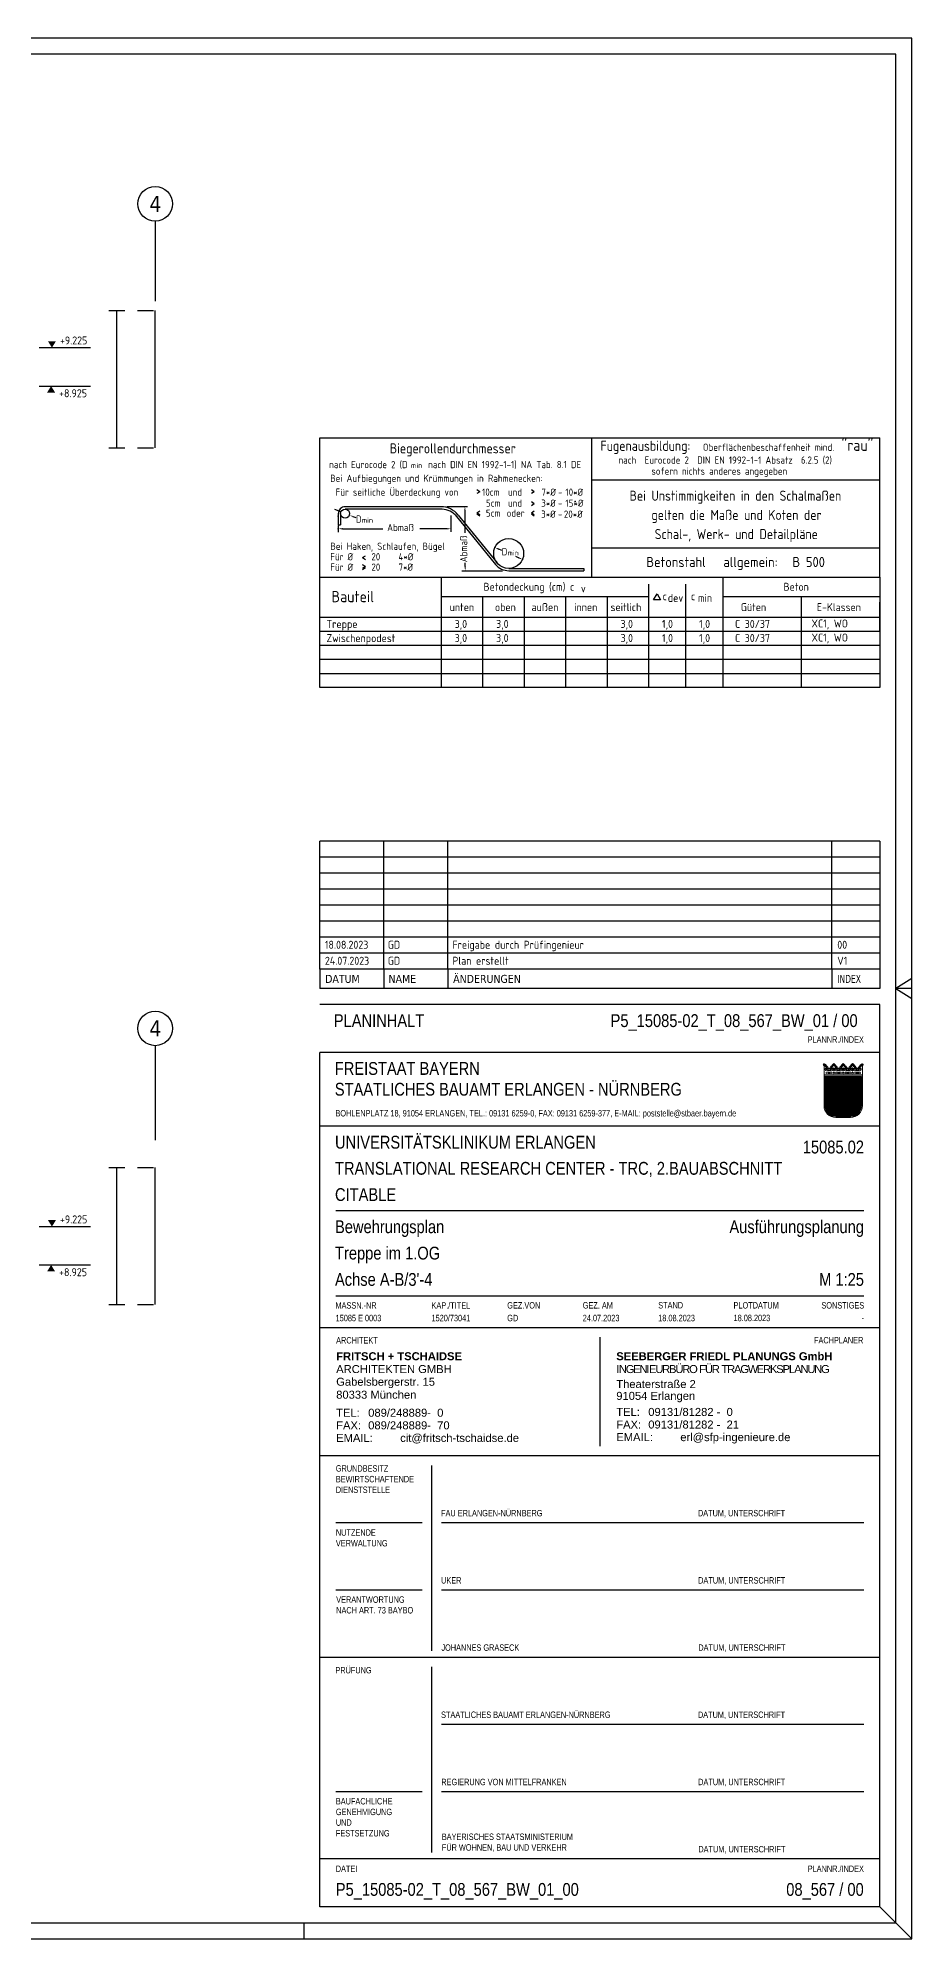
# Model space of a CAD drawing. Extents: x -13.4 to 29.1, y -2.7 to 18.4.
# Drawn here: x 14.2 to 21.02, y 0 to 14.85 of the extents above; entities that cross this region are included whole.
import ezdxf
from ezdxf.enums import TextEntityAlignment as Align

# ---------------------------------------------------------------- set-up
doc = ezdxf.new("R2010")
doc.units = 0
doc.header["$LTSCALE"] = 0.25
doc.linetypes.add('AUSGEZOGEN', pattern=[1000.01, 1000, 0.01])
doc.linetypes.add('GESTRICHELT', pattern=[0.75, 0.5, -0.25])
for name, color, linetype in [('40 A Plankopf Text F+T', 7, 'Continuous'), ('ACHSEN', 7, 'Continuous'), ('BET-ANS', 7, 'Continuous'), ('BETON', 7, 'Continuous'), ('HILFE', 7, 'Continuous'), ('koten', 7, 'Continuous'), ('RAHMEN', 7, 'Continuous'), ('SFP_Achsen', 7, 'Continuous'), ('STEMPEL', 7, 'Continuous'), ('TEXT', 7, 'Continuous')]:
    doc.layers.add(name, color=color, linetype=linetype)
doc.layers.add('NOPLOT', color=7, linetype='Continuous', plot=False)
doc.styles.add('ERSTELLTER_STIL_3', font='arial.ttf')
doc.styles.add('ERSTELLTER_STIL_4', font='arialbd.ttf')
doc.styles.add('helv', font='tahoma.ttf')
doc.styles.add('plankopf_ArialN', font='ARIALN.TTF')
doc.styles.add('txt', font='isocp.shx')
pattern_1 = [(0, (-322.07857, -163.97815), (8e-17, 0.254), [])]

# ---------------------------------------------------------------- blocks, each defined once
blk = doc.blocks.new('Bundeslandwappen')
at = {"lineweight": 9, "true_color": 0xffffff}
for points in [[(-5.75, 16.5), (-5.98, 16.5), (-5.98, 16.29), (-5.75, 16.29)], [(-5.09, 15.68), (-5.31, 15.68), (-5.31, 15.47), (-5.09, 15.47)], [(-3.49, 15.68), (-3.71, 15.68), (-3.71, 15.47), (-3.49, 15.47)], [(-2.82, 16.5), (-3.05, 16.5), (-3.05, 16.29), (-2.82, 16.29)], [(-2.15, 15.68), (-2.38, 15.68), (-2.38, 15.47), (-2.15, 15.47)], [(-0.56, 15.68), (-0.78, 15.68), (-0.78, 15.47), (-0.56, 15.47)], [(0.11, 16.5), (-0.11, 16.5), (-0.11, 16.29), (0.11, 16.29)], [(0.78, 15.68), (0.56, 15.68), (0.56, 15.47), (0.78, 15.47)], [(2.38, 15.68), (2.15, 15.68), (2.15, 15.47), (2.38, 15.47)], [(3.05, 16.5), (2.82, 16.5), (2.82, 16.29), (3.05, 16.29)], [(3.71, 15.68), (3.49, 15.68), (3.49, 15.47), (3.71, 15.47)], [(5.31, 15.68), (5.09, 15.68), (5.09, 15.47), (5.31, 15.47)], [(5.98, 16.5), (5.75, 16.5), (5.75, 16.29), (5.98, 16.29)]]:
    blk.add_hatch(color=7, dxfattribs=at).paths.add_polyline_path(points)
at = {"true_color": 0xffffff}
for points in [[(-5.34, 12.59), (-5.7, 12.59), (-5.7, 12.19), (-5.07, 11.96)], [(-1.42, 10.67), (-5.07, 11.96), (-3.57, 8.42), (0.08, 7.13)], [(0.86, 12.59), (-2.24, 12.59), (-1.42, 10.67), (2.23, 9.38)], [(3.96, 12.59), (1.66, 12.59), (4.37, 11.63)], [(-3.57, 8.42), (-5.7, 9.18), (-5.7, 6.17), (-2.07, 4.88)], [(-5.7, 6.14), (-5.7, 3.7, 0.041392), (-5.65, 3.14), (-4.21, 2.63)], [(3.73, 5.84), (0.08, 7.13), (1.58, 3.59), (5.23, 2.29)], [(5.7, 8.15), (2.23, 9.38), (3.73, 5.84), (5.7, 5.14)], [(5.7, 11.16), (4.37, 11.63), (5.7, 8.5)], [(-0.56, 1.34), (-4.21, 2.63), (-3.29, 0.45, 0.073774), (-2.3, 0.3), (-0.12, 0.3)], [(1.58, 3.59), (-2.07, 4.88), (-0.56, 1.34), (2.36, 0.3, 0.043654), (2.95, 0.36)]]:
    blk.add_hatch(color=7, dxfattribs=at).paths.add_polyline_path(points)
at = {"lineweight": 9}
h = blk.add_hatch(dxfattribs=at)
h.set_pattern_fill('ANSI31', color=256, scale=0.08, angle=315, style=0)
h.set_pattern_definition(pattern_1)
h.paths.add_polyline_path([(-5.07, 11.96), (-5.7, 12.19), (-5.7, 9.18), (-3.57, 8.42)])
h = blk.add_hatch(dxfattribs=at)
h.set_pattern_fill('ANSI31', color=256, scale=0.08, angle=315, style=0)
h.set_pattern_definition(pattern_1)
h.paths.add_polyline_path([(-2.24, 12.59), (-5.34, 12.59), (-5.07, 11.96), (-1.42, 10.67)])
h = blk.add_hatch(dxfattribs=at)
h.set_pattern_fill('ANSI31', color=256, scale=0.08, angle=315, style=0)
h.set_pattern_definition(pattern_1)
h.paths.add_polyline_path([(4.37, 11.63), (1.66, 12.59), (0.86, 12.59), (2.23, 9.38), (5.7, 8.15), (5.7, 8.5)])
h = blk.add_hatch(dxfattribs=at)
h.set_pattern_fill('ANSI31', color=256, scale=0.08, angle=315, style=0)
h.set_pattern_definition(pattern_1)
h.paths.add_polyline_path([(5.7, 12.59), (3.96, 12.59), (4.37, 11.63), (5.7, 11.16)])
h = blk.add_hatch(dxfattribs=at)
h.set_pattern_fill('ANSI31', color=256, scale=0.08, angle=315, style=0)
h.set_pattern_definition(pattern_1)
h.paths.add_polyline_path([(-2.07, 4.88), (-5.7, 6.17), (-5.7, 6.14), (-4.21, 2.63), (-0.56, 1.34)])
h = blk.add_hatch(dxfattribs=at)
h.set_pattern_fill('ANSI31', color=256, scale=0.08, angle=315, style=0)
h.set_pattern_definition(pattern_1)
h.paths.add_polyline_path([(0.08, 7.13), (-3.57, 8.42), (-2.07, 4.88), (1.58, 3.59)])
h = blk.add_hatch(dxfattribs=at)
h.set_pattern_fill('ANSI31', color=256, scale=0.08, angle=315, style=0)
h.set_pattern_definition(pattern_1)
h.paths.add_polyline_path([(2.23, 9.38), (-1.42, 10.67), (0.08, 7.13), (3.73, 5.84)])
h = blk.add_hatch(dxfattribs=at)
h.set_pattern_fill('ANSI31', color=256, scale=0.08, angle=315, style=0)
h.set_pattern_definition(pattern_1)
h.paths.add_polyline_path([(-4.21, 2.63), (-5.65, 3.14, 0.285055), (-3.29, 0.45)])
h = blk.add_hatch(dxfattribs=at)
h.set_pattern_fill('ANSI31', color=256, scale=0.08, angle=315, style=0)
h.set_pattern_definition(pattern_1)
h.paths.add_polyline_path([(-0.56, 1.34), (-0.12, 0.3), (2.3, 0.3, 0.004354), (2.36, 0.3)])
h = blk.add_hatch(dxfattribs=at)
h.set_pattern_fill('ANSI31', color=256, scale=0.08, angle=315, style=0)
h.set_pattern_definition(pattern_1)
h.paths.add_polyline_path([(5.31, 2.11), (5.23, 2.29), (1.58, 3.59), (2.95, 0.36, 0.22704)])
h = blk.add_hatch(dxfattribs=at)
h.set_pattern_fill('ANSI31', color=256, scale=0.08, angle=315, style=0)
h.set_pattern_definition(pattern_1)
h.paths.add_polyline_path([(5.7, 5.14), (3.73, 5.84), (5.23, 2.29), (5.37, 2.24, 0.111178), (5.7, 3.7)])
for p, q in [((-6, 16.1), (-6, 3.7)), ((-6, 13.29), (6, 13.29)), ((-6, 12.94), (6, 12.94)), ((-5.7, 12.59), (-5.7, 3.7)), ((-5.7, 12.59), (5.7, 12.59)), ((-5.7, 12.19), (5.7, 8.15)), ((-5.64, 14.97), (-5.64, 15.18)), ((-5.61, 16.59), (-5.62, 16.68)), ((-5.34, 12.59), (-0.12, 0.3)), ((-5.33, 15.19), (-5.33, 15.05)), ((-4.68, 14.54), (-5.26, 14.54)), ((-4.12, 14.54), (-3.54, 14.54)), ((-3.47, 15.19), (-3.47, 15.05)), ((-3.36, 13.9), (-2.93, 14.17)), ((-2.93, 13.63), (-3.36, 13.9)), ((-3.19, 16.59), (-3.18, 16.67)), ((-3.16, 14.97), (-3.16, 15.18)), ((-2.93, 15.58), (-2.93, 14.47)), ((-2.93, 14.17), (-2.5, 13.9)), ((-2.5, 13.9), (-2.93, 13.63)), ((-2.71, 14.97), (-2.71, 15.18)), ((-2.68, 16.59), (-2.69, 16.67)), ((-2.4, 15.19), (-2.4, 15.05)), ((-1.74, 14.54), (-2.32, 14.54)), ((-2.24, 12.59), (2.95, 0.36)), ((-1.19, 14.54), (-0.61, 14.54)), ((-0.54, 15.19), (-0.54, 15.05)), ((0, 14.17), (-0.43, 13.9)), ((-0.43, 13.9), (0, 13.63)), ((-0.25, 16.59), (-0.24, 16.67)), ((-0.22, 14.97), (-0.22, 15.18)), ((0, 15.58), (0, 14.47)), ((0.43, 13.9), (0, 14.17)), ((0, 13.63), (0.43, 13.9)), ((0.22, 14.97), (0.22, 15.18)), ((0.25, 16.59), (0.24, 16.67)), ((0.54, 15.19), (0.54, 15.05)), ((1.19, 14.54), (0.61, 14.54)), ((0.86, 12.59), (5.31, 2.11)), ((1.66, 12.59), (5.7, 11.16)), ((1.74, 14.54), (2.32, 14.54)), ((2.4, 15.19), (2.4, 15.05)), ((2.93, 14.17), (2.5, 13.9)), ((2.5, 13.9), (2.93, 13.63)), ((2.68, 16.59), (2.69, 16.67)), ((2.71, 14.97), (2.71, 15.18)), ((2.93, 15.58), (2.93, 14.47)), ((3.36, 13.9), (2.93, 14.17)), ((2.93, 13.63), (3.36, 13.9)), ((3.16, 14.97), (3.16, 15.18)), ((3.19, 16.59), (3.18, 16.67)), ((3.47, 15.19), (3.47, 15.05)), ((4.12, 14.54), (3.54, 14.54)), ((3.96, 12.59), (5.7, 8.5)), ((4.68, 14.54), (5.26, 14.54)), ((5.33, 15.19), (5.33, 15.05)), ((5.61, 16.59), (5.62, 16.68)), ((5.64, 14.97), (5.64, 15.18)), ((5.7, 3.7), (5.7, 12.59)), ((6, 3.7), (6, 16.1)), ((-5.7, 9.18), (5.7, 5.14)), ((-5.7, 6.17), (5.37, 2.24)), ((-5.7, 6.14), (-3.29, 0.45)), ((-5.66, 3.14), (2.36, 0.3)), ((-2.3, 0.3), (2.3, 0.3)), ((-2.3, 0), (2.3, 0))]:
    blk.add_line(p, q, dxfattribs=at)
for points in [[(-5.75, 16.29), (-5.98, 16.29), (-5.98, 16.5), (-5.75, 16.5)], [(-5.09, 15.47), (-5.31, 15.47), (-5.31, 15.68), (-5.09, 15.68)], [(-4.07, 13.71), (-4.83, 13.71), (-4.83, 14.1), (-4.07, 14.1)], [(-3.71, 15.47), (-3.49, 15.47), (-3.49, 15.68), (-3.71, 15.68)], [(-2.82, 16.29), (-3.05, 16.29), (-3.05, 16.5), (-2.82, 16.5)], [(-2.15, 15.47), (-2.38, 15.47), (-2.38, 15.68), (-2.15, 15.68)], [(-1.8, 13.71), (-1.04, 13.71), (-1.04, 14.1), (-1.8, 14.1)], [(-0.78, 15.47), (-0.56, 15.47), (-0.56, 15.68), (-0.78, 15.68)], [(0.11, 16.29), (-0.11, 16.29), (-0.11, 16.5), (0.11, 16.5)], [(0.78, 15.47), (0.56, 15.47), (0.56, 15.68), (0.78, 15.68)], [(1.8, 13.71), (1.04, 13.71), (1.04, 14.1), (1.8, 14.1)], [(2.15, 15.47), (2.38, 15.47), (2.38, 15.68), (2.15, 15.68)], [(3.05, 16.29), (2.82, 16.29), (2.82, 16.5), (3.05, 16.5)], [(3.71, 15.47), (3.49, 15.47), (3.49, 15.68), (3.71, 15.68)], [(4.07, 13.71), (4.83, 13.71), (4.83, 14.1), (4.07, 14.1)], [(5.09, 15.47), (5.31, 15.47), (5.31, 15.68), (5.09, 15.68)], [(5.75, 16.29), (5.98, 16.29), (5.98, 16.5), (5.75, 16.5)]]:
    blk.add_lwpolyline(points, close=True, dxfattribs=at)
for centre in [(-5.28, 13.9), (-3.71, 13.9), (-2.2, 13.9), (-0.68, 13.9), (0.68, 13.9), (2.2, 13.9), (3.71, 13.9), (5.28, 13.9)]:
    blk.add_circle(centre, 0.123, dxfattribs=at)
for centre, radius, start, end in [((-5.89, 16.45), 0.362, 44.66814, 253.11831), ((-5.67, 16.67), 0.05, 6.6615, 44.66814), ((-5.49, 15.18), 0.157, 3.2756, 179.55206), ((-5.19, 14.99), 0.453, 182.83284, 261.30427), ((-5.56, 16.59), 0.05, 186.6615, 265.62087), ((-5.42, 15.99), 0.179, 74.78828, 15.13561), ((-5.59, 16.26), 0.281, 346.02321, 85.62087), ((-5.36, 16.21), 0.05, 254.78828, 346.02321), ((-5.26, 15.23), 0.191, 249.63581, 3.08566), ((-5.2, 16.05), 0.05, 93.06329, 195.13561), ((-5.19, 15.87), 0.224, 350.95424, 93.06329), ((-5.02, 15.24), 0.05, 82.94673, 183.08566), ((-4.99, 15.54), 0.249, 262.94673, 77.88554), ((-4.92, 15.83), 0.05, 170.95424, 257.88554), ((-4.62, 14.89), 0.224, 71.40005, 0), ((-4.71, 14.85), 0.312, 275.96495, 353.97732), ((-4.4, 15.24), 0.208, 317.07745, 222.92255), ((-4.18, 14.89), 0.224, 180, 108.59995), ((-4.09, 14.85), 0.312, 186.02268, 264.03505), ((-3.81, 15.54), 0.249, 102.11446, 277.05327), ((-3.88, 15.83), 0.05, 282.11446, 9.04576), ((-3.61, 15.87), 0.224, 86.93671, 189.04576), ((-3.78, 15.24), 0.05, 356.91434, 97.05327), ((-3.54, 15.23), 0.191, 176.91434, 290.36419), ((-3.6, 16.05), 0.05, 344.86439, 86.93671), ((-3.38, 15.99), 0.179, 164.86439, 105.21172), ((-3.61, 14.99), 0.453, 278.69573, 357.16716), ((-3.21, 16.26), 0.281, 94.37913, 193.97679), ((-3.44, 16.21), 0.05, 193.97679, 285.21172), ((-3.31, 15.18), 0.157, 0.44794, 176.7244), ((-3.24, 16.59), 0.05, 274.37913, 353.3385), ((-3.13, 16.67), 0.05, 155.22882, 173.3385), ((-2.93, 16.58), 0.264, 24.0166, 155.34093), ((-2.55, 15.18), 0.157, 3.2756, 179.55206), ((-2.26, 14.99), 0.453, 182.83284, 261.30427), ((-2.74, 16.66), 0.05, 6.6615, 24.0166), ((-2.63, 16.59), 0.05, 186.6615, 265.62087), ((-2.49, 15.99), 0.179, 74.78828, 15.13561), ((-2.65, 16.26), 0.281, 346.02321, 85.62087), ((-2.43, 16.21), 0.05, 254.78828, 346.02321), ((-2.33, 15.23), 0.191, 249.63581, 3.08566), ((-2.27, 16.05), 0.05, 93.06329, 195.13561), ((-2.26, 15.87), 0.224, 350.95424, 93.06329), ((-2.09, 15.24), 0.05, 82.94673, 183.08566), ((-2.05, 15.54), 0.249, 262.94673, 77.88554), ((-1.99, 15.83), 0.05, 170.95424, 257.88554), ((-1.69, 14.89), 0.224, 71.40005, 0), ((-1.78, 14.85), 0.312, 275.96495, 353.97732), ((-1.47, 15.24), 0.208, 317.07745, 222.92255), ((-1.24, 14.89), 0.224, 180, 108.59995), ((-1.16, 14.85), 0.312, 186.02268, 264.03505), ((-0.88, 15.54), 0.249, 102.11446, 277.05327), ((-0.94, 15.83), 0.05, 282.11446, 9.04576), ((-0.67, 15.87), 0.224, 86.93671, 189.04576), ((-0.84, 15.24), 0.05, 356.91434, 97.05327), ((-0.6, 15.23), 0.191, 176.91434, 290.36419), ((-0.66, 16.05), 0.05, 344.86439, 86.93671), ((-0.44, 15.99), 0.179, 164.86439, 105.21172), ((-0.68, 14.99), 0.453, 278.69573, 357.16716), ((-0.28, 16.26), 0.281, 94.37913, 193.97679), ((-0.5, 16.21), 0.05, 193.97679, 285.21172), ((-0.38, 15.18), 0.157, 0.44794, 176.7244), ((-0.3, 16.59), 0.05, 274.37913, 353.3385), ((0, 16.58), 0.264, 24.0166, 155.34093), ((-0.19, 16.67), 0.05, 155.22882, 173.3385), ((0.38, 15.18), 0.157, 3.2756, 179.55206), ((0.68, 14.99), 0.453, 182.83284, 261.30427), ((0.19, 16.66), 0.05, 6.6615, 24.0166), ((0.3, 16.59), 0.05, 186.6615, 265.62087), ((0.44, 15.99), 0.179, 74.78828, 15.13561), ((0.28, 16.26), 0.281, 346.02321, 85.62087), ((0.5, 16.21), 0.05, 254.78828, 346.02321), ((0.6, 15.23), 0.191, 249.63581, 3.08566), ((0.66, 16.05), 0.05, 93.06329, 195.13561), ((0.67, 15.87), 0.224, 350.95424, 93.06329), ((0.84, 15.24), 0.05, 82.94673, 183.08566), ((0.88, 15.54), 0.249, 262.94673, 77.88554), ((0.94, 15.83), 0.05, 170.95424, 257.88554), ((1.24, 14.89), 0.224, 71.40005, 0), ((1.16, 14.85), 0.312, 275.96495, 353.97732), ((1.47, 15.24), 0.208, 317.07745, 222.92255), ((1.69, 14.89), 0.224, 180, 108.59995), ((1.78, 14.85), 0.312, 186.02268, 264.03505), ((2.05, 15.54), 0.249, 102.11446, 277.05327), ((1.99, 15.83), 0.05, 282.11446, 9.04576), ((2.26, 15.87), 0.224, 86.93671, 189.04576), ((2.09, 15.24), 0.05, 356.91434, 97.05327), ((2.33, 15.23), 0.191, 176.91434, 290.36419), ((2.27, 16.05), 0.05, 344.86439, 86.93671), ((2.49, 15.99), 0.179, 164.86439, 105.21172), ((2.26, 14.99), 0.453, 278.69573, 357.16716), ((2.65, 16.26), 0.281, 94.37913, 193.97679), ((2.43, 16.21), 0.05, 193.97679, 285.21172), ((2.55, 15.18), 0.157, 0.44794, 176.7244), ((2.63, 16.59), 0.05, 274.37913, 353.3385), ((2.93, 16.58), 0.264, 24.0166, 155.34093), ((2.74, 16.67), 0.05, 155.22882, 173.3385), ((3.31, 15.18), 0.157, 3.2756, 179.55206), ((3.61, 14.99), 0.453, 182.83284, 261.30427), ((3.13, 16.66), 0.05, 6.6615, 24.0166), ((3.24, 16.59), 0.05, 186.6615, 265.62087), ((3.38, 15.99), 0.179, 74.78828, 15.13561), ((3.21, 16.26), 0.281, 346.02321, 85.62087), ((3.44, 16.21), 0.05, 254.78828, 346.02321), ((3.54, 15.23), 0.191, 249.63581, 3.08566), ((3.6, 16.05), 0.05, 93.06329, 195.13561), ((3.61, 15.87), 0.224, 350.95424, 93.06329), ((3.78, 15.24), 0.05, 82.94673, 183.08566), ((3.81, 15.54), 0.249, 262.94673, 77.88554), ((3.88, 15.83), 0.05, 170.95424, 257.88554), ((4.18, 14.89), 0.224, 71.40005, 0), ((4.09, 14.85), 0.312, 275.96495, 353.97732), ((4.4, 15.24), 0.208, 317.07745, 222.92255), ((4.62, 14.89), 0.224, 180, 108.59995), ((4.71, 14.85), 0.312, 186.02268, 264.03505), ((4.99, 15.54), 0.249, 102.11446, 277.05327), ((4.92, 15.83), 0.05, 282.11446, 9.04576), ((5.19, 15.87), 0.224, 86.93671, 189.04576), ((5.02, 15.24), 0.05, 356.91434, 97.05327), ((5.26, 15.23), 0.191, 176.91434, 290.36419), ((5.2, 16.05), 0.05, 344.86439, 86.93671), ((5.42, 15.99), 0.179, 164.86439, 105.21172), ((5.19, 14.99), 0.453, 278.69573, 357.16716), ((5.59, 16.26), 0.281, 94.37913, 193.97679), ((5.36, 16.21), 0.05, 193.97679, 285.21172), ((5.49, 15.18), 0.157, 0.44794, 176.7244), ((5.56, 16.59), 0.05, 274.37913, 353.3385), ((5.67, 16.67), 0.05, 135.33186, 173.3385), ((5.89, 16.45), 0.362, 286.88169, 135.33186), ((-2.3, 3.7), 3.7, 180, 270), ((-2.3, 3.7), 3.4, 180, 270), ((2.3, 3.7), 3.7, 270, 0), ((2.3, 3.7), 3.4, 270, 0)]:
    blk.add_arc(centre, radius, start, end, dxfattribs=at)
blk = doc.blocks.new('Plankopf_PU')
for p, q in [((-18.5, 25.4), (-18.5, 27.7)), ((-1, 27.7), (-18.5, 27.7)), ((-1, 27.7), (-18.5, 27.7)), ((-1, 25.4), (-1, 27.7)), ((-1, 25.4), (-18.5, 25.4)), ((-1, 25.4), (-18.5, 25.4)), ((-18.5, 19.1), (-18.5, 25.4)), ((-1, 19.1), (-1, 25.4)), ((-1.5, 22.75), (-18, 22.75)), ((-18, 20.1), (-1.5, 20.1)), ((-18.5, 15.1), (-18.5, 19.1)), ((-1, 19.1), (-18.5, 19.1)), ((-1, 15.1), (-1, 19.1)), ((-9.75, 18.8), (-9.75, 15.4)), ((-1, 15.1), (-18.5, 15.1)), ((-1, 15.1), (-18.5, 15.1)), ((-18.5, 8.8), (-18.5, 15.1)), ((-1, 8.8), (-1, 15.1)), ((-15, 9), (-15, 14.8)), ((-15.3, 13), (-18, 13)), ((-1.5, 13), (-14.7, 13)), ((-15.3, 10.9), (-18, 10.9)), ((-1.5, 10.9), (-14.7, 10.9)), ((-18.5, 2.5), (-18.5, 8.8)), ((-1, 8.8), (-18.5, 8.8)), ((-15, 2.7), (-15, 8.5)), ((-1, 2.5), (-1, 8.8)), ((-1.5, 6.7), (-14.7, 6.7)), ((-15.3, 4.6), (-18, 4.6)), ((-1.5, 4.6), (-14.7, 4.6)), ((-1, 2.5), (-18.5, 2.5)), ((-18.5, 1), (-18.5, 2.5)), ((-1, 2.5), (-18.5, 2.5)), ((-1, 1), (-1, 2.5)), ((-1, 1), (-18.5, 1))]:
    blk.add_line(p, q)
at = {"xscale": 0.1, "yscale": 0.1, "zscale": 0.1}
blk.add_blockref('Bundeslandwappen', (-2.148, 25.669), dxfattribs=at)
at = {"linetype": 'AUSGEZOGEN', "lineweight": 35, "style": 'plankopf_ArialN'}
for s, height, p in [('FREISTAAT BAYERN', 0.4, (-18.032, 27.401)), ('PRÜFUNG', 0.2, (-18.013, 8.5))]:
    blk.add_text(s, height=height, dxfattribs=at).set_placement(p, align=Align.TOP_LEFT)
blk.add_text('STAATLICHES BAUAMT ERLANGEN - NÜRNBERG', height=0.4, dxfattribs=at).set_placement((-18.032, 26.552), align=Align.MIDDLE_LEFT)
at = {"style": 'plankopf_ArialN'}
for s, p in [('BOHLENPLATZ 18, 91054 ERLANGEN, TEL.: 09131 6259-0, FAX: 09131 6259-377, E-MAIL: poststelle@stbaer.bayern.de', (-18.012, 25.702)), ('MASSN.-NR', (-18.011, 19.698)), ('KAP./TITEL', (-15.01, 19.698)), ('GEZ.VON', (-12.644, 19.7)), ('GEZ. AM', (-10.286, 19.7)), ('STAND', (-7.927, 19.702)), ('PLOTDATUM', (-5.574, 19.7)), ('FAU ERLANGEN-NÜRNBERG', (-14.712, 13.207)), ('DATUM, UNTERSCHRIFT', (-6.687, 13.207)), ('UKER', (-14.712, 11.107)), ('DATUM, UNTERSCHRIFT', (-6.68, 11.106)), ('JOHANNES GRASECK', (-14.7, 9.005)), ('DATUM, UNTERSCHRIFT', (-6.675, 9.005)), ('STAATLICHES BAUAMT ERLANGEN-NÜRNBERG', (-14.712, 6.907)), ('DATUM, UNTERSCHRIFT', (-6.687, 6.907)), ('REGIERUNG VON MITTELFRANKEN', (-14.705, 4.806)), ('DATUM, UNTERSCHRIFT', (-6.68, 4.806)), ('DATUM, UNTERSCHRIFT', (-6.675, 2.705)), ('DATEI', (-18.002, 2.095))]:
    blk.add_text(s, height=0.2, dxfattribs=at).set_placement(p)
for s, p in [('SONSTIGES', (-1.493, 19.7)), ('PLANNR./INDEX', (-1.501, 2.095))]:
    blk.add_text(s, height=0.2, dxfattribs=at).set_placement(p, align=Align.RIGHT)
at = {"linetype": 'AUSGEZOGEN', "lineweight": 35, "style": 'plankopf_ArialN'}
blk.add_text('ARCHITEKT', height=0.2, dxfattribs=at).set_placement((-17.989, 18.607))
blk.add_text('FACHPLANER', height=0.2, dxfattribs=at).set_placement((-1.52, 18.611), align=Align.RIGHT)
at = {"insert": (-5.574, 19.303), "char_height": 0.2, "attachment_point": 7, "style": 'plankopf_ArialN'}
blk.add_mtext('18.08.2023', dxfattribs=at)
at = {"char_height": 0.2, "attachment_point": 1, "style": 'plankopf_ArialN'}
for s, insert, width in [('GRUNDBESITZ\\PBEWIRTSCHAFTENDE DIENSTSTELLE', (-18, 14.804), 2.5), ('NUTZENDE^JVERWALTUNG', (-17.998, 12.8), 2.69843), ('VERANTWORTUNG  NACH ART. 73 BAYBO', (-17.988, 10.705), 2.68768), ('BAUFACHLICHE GENEHMIGUNG UND FESTSETZUNG', (-17.998, 4.404), 2.2311), ('BAYERISCHES STAATSMINISTERIUM ^JFÜR WOHNEN, BAU UND VERKEHR', (-14.689, 3.294), 9.29412)]:
    blk.add_mtext(s, dxfattribs=dict(at, insert=insert, width=width))
at = {"style": 'plankopf_ArialN'}
for tag, p in [('PROJEKTBEZEICHNUNGZ1', (-18.025, 24.578)), ('PROJEKTBEZEICHNUNGZ2', (-18.025, 23.761)), ('PROJEKTBEZEICHNUNGZ3', (-18.025, 22.941))]:
    blk.add_attdef(tag, text='', height=0.4, dxfattribs=at).set_placement(p, align=Align.BOTTOM_LEFT)
for tag, p in [('GEB.-NR', (-1.5, 24.946)), ('0.000X', (-1.507, 1.749))]:
    blk.add_attdef(tag, text='', height=0.4, dxfattribs=at).set_placement(p, align=Align.TOP_RIGHT)
for tag, p, height in [('PLANINHALTZ1', (-18.025, 22.055), 0.4), ('PLANINHALTZ2', (-18.025, 21.232), 0.4), ('PLANINHALTZ3', (-18.025, 20.409), 0.4), ('MASSN.-NR', (-18.005, 19.303), 0.2), ('KAPITEL/TITEL', (-15.01, 19.303), 0.2), ('GEZ_VON', (-12.644, 19.303), 0.2), ('GEZ_AM', (-10.286, 19.303), 0.2), ('STAND', (-7.927, 19.303), 0.2)]:
    blk.add_attdef(tag, p, '', height=height, dxfattribs=at)
for tag, height, p in [('PLANUNGSPHASE', 0.4, (-1.5, 22.055)), ('PROJEKTKATEGORIE', 0.4, (-1.5, 21.232)), ('MAßSTAB', 0.4, (-1.5, 20.409)), ('SONSTIGES', 0.2, (-1.5, 19.303))]:
    blk.add_attdef(tag, text='', height=height, dxfattribs=at).set_placement(p, align=Align.RIGHT)
at = {"layer": '40 A Plankopf Text F+T', "color": 7, "linetype": 'Continuous', "lineweight": 13, "char_height": 0.25, "attachment_point": 7}
for s, insert, style in [('\\A1;ARCHITEKTEN GMBH', (-17.988, 17.68), 'ERSTELLTER_STIL_3'), ('\\A1;FRITSCH + TSCHAIDSE ', (-17.988, 18.081), 'ERSTELLTER_STIL_4'), ('\\A1;SEEBERGER FRIEDL PLANUNGS GmbH', (-9.238, 18.081), 'ERSTELLTER_STIL_4'), ('\\A1;{\\T0.8;INGENIEURBÜRO FÜR TRAGWERKSPLANUNG}', (-9.238, 17.68), 'ERSTELLTER_STIL_3'), ('\\A1;Gabelsbergerstr. 15', (-17.988, 17.212), 'ERSTELLTER_STIL_3'), ('\\A1;Theaterstraße 2', (-9.238, 17.212), 'ERSTELLTER_STIL_3'), ('\\A1;80333 München', (-17.988, 16.879), 'ERSTELLTER_STIL_3'), ('\\A1;91054 Erlangen', (-9.238, 16.771), 'ERSTELLTER_STIL_3')]:
    blk.add_mtext(s, dxfattribs=dict(at, insert=insert, style=style))
at = {"layer": '40 A Plankopf Text F+T', "color": 7, "linetype": 'Continuous', "lineweight": 13, "char_height": 0.25, "attachment_point": 7, "line_spacing_factor": 0.945293, "style": 'ERSTELLTER_STIL_3'}
for s, insert in [('\\A1;TEL: ^I089/248889-  0\\PFAX: ^I089/248889-  70\\PEMAIL: ^Icit@fritsch-tschaidse.de', (-17.988, 15.481)), ('\\A1;TEL: ^I09131/81282 -  0\\PFAX: ^I09131/81282 -  21\\PEMAIL: ^Ierl@sfp-ingenieure.de', (-9.238, 15.481))]:
    blk.add_mtext(s, dxfattribs=dict(at, insert=insert))
blk = doc.blocks.new('Plankopf-ER')
at = {"layer": 'RAHMEN', "color": 7, "linetype": 'Continuous'}
for p, q in [((-0.5, 4.6), (-18, 4.6)), ((-18, 4.1), (-18, 4.6)), ((-16, 4.1), (-16, 4.6)), ((-14, 4.1), (-14, 4.6)), ((-2, 4.1), (-2, 4.6)), ((-0.5, 4.6), (-0.5, 4.1)), ((-0.5, 4.1), (-18, 4.1)), ((-18, 3.6), (-18, 4.1)), ((-0.5, 3.6), (-18, 3.6)), ((-18, 3.1), (-18, 3.6)), ((-16, 3.6), (-16, 4.1)), ((-16, 3.1), (-16, 3.6)), ((-14, 3.6), (-14, 4.1)), ((-14, 3.1), (-14, 3.6)), ((-2, 3.6), (-2, 4.1)), ((-2, 3.1), (-2, 3.6)), ((-0.5, 4.1), (-0.5, 3.6)), ((-0.5, 3.6), (-0.5, 3.1)), ((-0.5, 3.1), (-18, 3.1)), ((-18, 2.6), (-18, 3.1)), ((-16, 2.6), (-16, 3.1)), ((-14, 2.6), (-14, 3.1)), ((-2, 2.6), (-2, 3.1)), ((-0.5, 3.1), (-0.5, 2.6)), ((-0.5, 2.6), (-18, 2.6)), ((-18, 2.1), (-18, 2.6)), ((-16, 2.1), (-16, 2.6)), ((-14, 2.1), (-14, 2.6)), ((-2, 2.1), (-2, 2.6)), ((-0.5, 2.6), (-0.5, 2.1)), ((-0.5, 2.1), (-18, 2.1)), ((-18, 1.6), (-18, 2.1)), ((-16, 1.6), (-16, 2.1)), ((-14, 1.6), (-14, 2.1)), ((-2, 1.6), (-2, 2.1)), ((-0.5, 2.1), (-0.5, 1.6)), ((-0.5, 1.6), (-18, 1.6)), ((-18, 1.1), (-18, 1.6)), ((-16, 1.1), (-16, 1.6)), ((-14, 1.1), (-14, 1.6)), ((-2, 1.1), (-2, 1.6)), ((-0.5, 1.6), (-0.5, 1.1)), ((-0.5, 1.1), (-18, 1.1)), ((-18, 0.6), (-18, 1.1)), ((-0.5, 0.6), (-18, 0.6)), ((-18, 0.6), (-18, 0)), ((-16, 0.6), (-16, 1.1)), ((-16, 0.6), (-16, 0)), ((-14, 0.6), (-14, 1.1)), ((-14, 0.6), (-14, 0)), ((-2, 0.6), (-2, 1.1)), ((-2, 0.6), (-2, 0)), ((-0.5, 1.1), (-0.5, 0.6)), ((-0.5, 0.6), (-0.5, 0)), ((-0.5, 0), (-18, 0))]:
    blk.add_line(p, q, dxfattribs=at)
at = {"layer": 'RAHMEN', "color": 7, "linetype": 'Continuous', "style": 'txt'}
for tag, p in [('INDEX-D8', (-17.841, 4.242)), ('INDEX-N8', (-15.876, 4.242)), ('INDEX-X8', (-13.857, 4.242)), ('INDEX8', (-1.833, 4.242)), ('INDEX-D7', (-17.841, 3.742)), ('INDEX-N7', (-15.876, 3.742)), ('INDEX-X7', (-13.857, 3.742)), ('INDEX7', (-1.833, 3.742)), ('INDEX-D6', (-17.841, 3.242)), ('INDEX-D5', (-17.841, 2.742)), ('INDEX-N6', (-15.876, 3.242)), ('INDEX-N5', (-15.876, 2.742)), ('INDEX-X6', (-13.857, 3.242)), ('INDEX-X5', (-13.857, 2.742)), ('INDEX6', (-1.833, 3.242)), ('INDEX5', (-1.833, 2.742)), ('INDEX-D4', (-17.841, 2.242)), ('INDEX-N4', (-15.876, 2.242)), ('INDEX-X4', (-13.857, 2.242)), ('INDEX4', (-1.833, 2.242)), ('INDEX-D3', (-17.841, 1.742)), ('INDEX-N3', (-15.876, 1.742)), ('INDEX-X3', (-13.857, 1.742)), ('INDEX3', (-1.833, 1.742)), ('INDEX-D2', (-17.841, 1.242)), ('INDEX-N2', (-15.876, 1.242)), ('INDEX-X2', (-13.857, 1.242)), ('INDEX2', (-1.833, 1.242)), ('INDEX-D1', (-17.841, 0.742)), ('INDEX-N1', (-15.876, 0.742)), ('INDEX-X1', (-13.857, 0.742)), ('INDEX1', (-1.833, 0.742))]:
    blk.add_attdef(tag, p, '', height=0.25, dxfattribs=at)
at = {"layer": 'STEMPEL', "color": 7, "linetype": 'Continuous', "style": 'helv'}
for s, p in [('DATUM', (-17.833, 0.176)), ('NAME', (-15.853, 0.176)), ('ÄNDERUNGEN', (-13.833, 0.176))]:
    blk.add_text(s, height=0.25, dxfattribs=at).set_placement(p)
at = {"layer": 'STEMPEL', "color": 7, "linetype": 'Continuous', "style": 'helv', "width": 0.8}
blk.add_text('INDEX', height=0.25, dxfattribs=at).set_placement((-1.833, 0.176))
blk = doc.blocks.new('DINA1')
at = {"layer": 'RAHMEN'}
for p, q in [((84.1, 59.4), (0, 59.4)), ((84.1, 0), (84.1, 59.4)), ((0, 0), (84.1, 0))]:
    blk.add_line(p, q, dxfattribs=at)
at = {"layer": 'RAHMEN', "color": 5}
for p, q in [((83.6, 58.9), (2, 58.9)), ((83.6, 0.5), (83.6, 58.9)), ((2, 0.5), (83.6, 0.5))]:
    blk.add_line(p, q, dxfattribs=at)
at = {"layer": 'RAHMEN', "color": 7, "linetype": 'Continuous'}
for p, q in [((84.1, 30.01), (83.6, 29.7)), ((83.6, 29.7), (84.1, 29.39))]:
    blk.add_line(p, q, dxfattribs=at)
at = {"layer": 'RAHMEN', "color": 7}
blk.add_line((65.1, 0.5), (65.1, 0), dxfattribs=at)
blk = doc.blocks.new('OKRD_O')
at = {"layer": 'koten', "color": 7, "linetype": 'Continuous'}
blk.add_solid([(-0.125, 0.202), (0.125, 0.202), (0, 0)], dxfattribs=at)
at = {"layer": 'koten', "style": 'txt'}
blk.add_attdef('OKRD', (0.25, 0.1), '', height=0.25, dxfattribs=at)
blk = doc.blocks.new('okrd_u')
at = {"layer": 'koten', "color": 7, "linetype": 'Continuous'}
blk.add_solid([(-0.125, -0.202), (0.125, -0.202), (0, 0)], dxfattribs=at)
at = {"layer": 'koten', "style": 'txt'}
blk.add_attdef('OKRD', (0.25, -0.35), '', height=0.25, dxfattribs=at)

msp = doc.modelspace()

# ---------------------------------------------------------------- linework, layer by layer
for p, q in [((20.775, 7.3), (16.4, 7.3)), ((20.775, 6.925), (20.775, 7.3))]:
    msp.add_line(p, q)
at = {"layer": 'ACHSEN', "color": 140, "linetype": 'AUSGEZOGEN'}
for p, q in [((15.1146, 13.4195), (15.1146, 12.7932)), ((15.1146, 6.9783), (15.1146, 6.2404))]:
    msp.add_line(p, q, dxfattribs=at)
at = {"layer": 'BETON', "color": 6, "linetype": 'AUSGEZOGEN'}
for p, q in [((14.8146, 11.6495), (14.8146, 12.7208)), ((15.1146, 11.6495), (15.1146, 12.7208)), ((14.8146, 4.9553), (14.8146, 6.0265)), ((15.1146, 4.9553), (15.1146, 6.0265))]:
    msp.add_line(p, q, dxfattribs=at)
at = {"layer": 'HILFE', "color": 102, "linetype": 'GESTRICHELT'}
for p, q in [((14.752, 12.7208), (15.1768, 12.7208)), ((14.752, 11.6495), (15.1768, 11.6495)), ((14.752, 6.0265), (15.1768, 6.0265)), ((14.752, 4.9553), (15.1768, 4.9553))]:
    msp.add_line(p, q, dxfattribs=at)
at = {"layer": 'HILFE', "color": 102, "linetype": 'AUSGEZOGEN'}
for p, q in [((14.2079, 12.4311), (14.6099, 12.4311)), ((14.2079, 12.1311), (14.6099, 12.1311)), ((14.2079, 5.5652), (14.6099, 5.5652)), ((14.2079, 5.2652), (14.6099, 5.2652))]:
    msp.add_line(p, q, dxfattribs=at)
at = {"layer": 'NOPLOT', "color": 191, "linetype": 'AUSGEZOGEN'}
msp.add_line((20.775, 0.25), (21.025, 0), dxfattribs=at)
at = {"layer": 'RAHMEN', "color": 5, "linetype": 'Continuous'}
for p, q in [((16.4, 11.7274), (20.775, 11.7274)), ((16.4, 10.6379), (16.4, 11.7274)), ((18.5246, 10.6379), (18.5246, 11.7274)), ((20.775, 10.6379), (20.775, 11.7274)), ((20.775, 10.2111), (20.775, 10.4423))]:
    msp.add_line(p, q, dxfattribs=at)
at = {"layer": 'RAHMEN', "color": 7, "linetype": 'AUSGEZOGEN'}
for p, q in [((17.649, 11.306), (17.6272, 11.3213)), ((17.649, 11.306), (17.6272, 11.2907)), ((18.074, 11.306), (18.0522, 11.3213)), ((18.074, 11.306), (18.0522, 11.2907)), ((18.5246, 11.3986), (20.775, 11.3986)), ((17.6272, 11.1421), (17.649, 11.1574)), ((17.6272, 11.1421), (17.649, 11.1268)), ((18.0522, 11.1421), (18.074, 11.1574)), ((18.0522, 11.1421), (18.074, 11.1268)), ((18.0742, 11.2112), (18.0524, 11.2264)), ((18.0742, 11.2112), (18.0524, 11.1959)), ((17.6272, 11.1324), (17.649, 11.1171)), ((18.0522, 11.1324), (18.074, 11.1171)), ((18.5246, 10.8667), (20.775, 10.8667)), ((16.7347, 10.7907), (16.7565, 10.806)), ((16.7347, 10.7907), (16.7565, 10.7754)), ((16.7565, 10.7203), (16.7347, 10.7356)), ((16.7565, 10.7203), (16.7347, 10.705)), ((16.7565, 10.7106), (16.7347, 10.6953)), ((16.4, 10.3266), (20.775, 10.3266)), ((16.4, 10.2166), (20.775, 10.2166)), ((16.4, 10.1066), (20.775, 10.1066)), ((16.4, 9.9966), (20.775, 9.9966)), ((16.4, 9.8866), (20.775, 9.8866))]:
    msp.add_line(p, q, dxfattribs=at)
at = {"layer": 'RAHMEN', "color": 7, "linetype": 'Continuous'}
for p, q in [((16.5648, 11.148), (16.5182, 11.166)), ((17.3456, 11.1883), (16.5978, 11.1883)), ((17.3393, 11.1706), (16.5978, 11.1706)), ((17.3913, 11.19), (17.5544, 11.19)), ((17.5332, 11.1563), (17.5332, 10.9858)), ((16.5447, 11.1352), (16.5447, 11.0466)), ((16.5447, 11.0466), (16.5624, 11.0466)), ((16.5447, 11.0409), (16.5447, 10.9907)), ((16.5624, 11.1352), (16.5624, 11.0466)), ((16.5784, 11.0161), (16.8926, 11.0161)), ((16.6577, 11.1123), (16.6812, 11.1033)), ((17.3909, 11.0161), (17.1817, 11.0161)), ((17.4246, 11.1203), (17.4246, 10.9936)), ((17.4569, 11.1259), (17.7718, 10.7383)), ((17.4811, 11.1238), (17.7842, 10.7508)), ((17.8206, 10.8469), (17.7986, 10.8564)), ((17.5355, 10.7211), (17.5355, 10.7507)), ((17.8766, 10.7064), (18.4612, 10.7061)), ((17.9516, 10.7905), (17.9312, 10.7993)), ((18.4612, 10.7061), (18.4612, 10.6884)), ((17.3504, 9.7895), (17.3504, 10.6379)), ((17.5099, 10.6873), (17.8266, 10.6873)), ((17.8766, 10.6884), (18.4612, 10.6884)), ((18.9699, 9.7766), (18.9699, 10.5831)), ((19.2595, 9.7766), (19.2595, 10.5831)), ((19.5492, 9.7766), (19.5492, 10.6379)), ((17.6743, 9.7766), (17.6743, 10.4869)), ((17.9982, 9.7766), (17.9982, 10.4869)), ((18.3221, 9.7766), (18.3221, 10.4869)), ((18.646, 9.7766), (18.646, 10.4869)), ((20.1621, 9.7766), (20.1621, 10.4869)), ((17.3504, 9.7766), (17.3504, 10.3266)), ((18.9699, 9.7766), (18.9699, 10.3266)), ((21.025, 7.425), (20.9, 7.425))]:
    msp.add_line(p, q, dxfattribs=at)
at = {"layer": 'RAHMEN', "color": 1, "linetype": 'Continuous'}
for p, q in [((17.3504, 10.4869), (18.9699, 10.4869)), ((19.5492, 10.4869), (20.775, 10.4869))]:
    msp.add_line(p, q, dxfattribs=at)
at = {"layer": 'RAHMEN', "color": 5, "linetype": 'AUSGEZOGEN'}
msp.add_lwpolyline([(16.4, 10.6379), (20.775, 10.6379), (20.775, 9.7766), (16.4, 9.7766)], close=True, dxfattribs=at)
at = {"layer": 'RAHMEN', "color": 1, "linetype": 'Continuous'}
msp.add_lwpolyline([(19.0343, 10.5092), (19.0616, 10.462), (19.007, 10.462)], close=True, dxfattribs=at)
at = {"layer": 'RAHMEN', "color": 7, "linetype": 'Continuous'}
for centre, radius in [((16.5978, 11.1352), 0.0354), ((17.8751, 10.8234), 0.117)]:
    msp.add_circle(centre, radius, dxfattribs=at)
for centre, radius, start, end in [((16.5978, 11.1352), 0.0531, 89.99998, 180), ((17.3393, 10.9934), 0.1772, 48.41068, 90), ((17.3456, 11.0137), 0.1746, 39.09564, 90), ((17.8766, 10.8234), 0.135, 219.09564, 270)]:
    msp.add_arc(centre, radius, start, end, dxfattribs=at)
for p in [(18.3937, 11.2287), (16.5447, 11.1147), (16.5447, 11.0161), (17.7676, 10.8698), (17.9826, 10.7771)]:
    msp.add_point(p, dxfattribs=at)
for points in [[(16.5388, 11.1534), (16.542, 11.1615), (16.5648, 11.148)], [(17.5389, 11.1563), (17.5276, 11.1563), (17.5332, 11.1901)], [(16.5784, 11.0105), (16.5784, 11.0217), (16.5447, 11.0161)], [(16.6562, 11.1082), (16.6593, 11.1164), (16.6333, 11.1217)], [(17.3909, 11.0105), (17.3909, 11.0217), (17.4246, 11.0161)], [(17.7964, 10.8512), (17.8009, 10.8616), (17.7676, 10.8698)], [(17.5411, 10.7211), (17.5299, 10.7211), (17.5355, 10.6873)], [(17.9494, 10.7853), (17.9538, 10.7956), (17.9826, 10.7771)]]:
    msp.add_solid(points, dxfattribs=at)
at = {"layer": 'SFP_Achsen', "color": 7, "linetype": 'AUSGEZOGEN'}
for centre in [(15.1146, 13.5547), (15.1146, 7.1135)]:
    msp.add_circle(centre, 0.1352, dxfattribs=at)

# ---------------------------------------------------------------- block references
at = {"layer": 'BET-ANS', "xscale": 0.25, "yscale": 0.25, "zscale": 0.25}
msp.add_blockref('Plankopf-ER', (20.9, 7.425), dxfattribs=at).add_auto_attribs({'INDEX1': 'V1', 'INDEX-N1': 'GD', 'INDEX-D1': '24.07.2023', 'INDEX-X1': 'Plan erstellt', 'INDEX2': '00', 'INDEX-N2': 'GD', 'INDEX-D2': '18.08.2023', 'INDEX-X2': 'Freigabe durch Prüfingenieur'})
at = {"layer": 'BET-ANS'}
ref = msp.add_blockref('Plankopf_PU', (21.025, 0), dxfattribs=dict(at, xscale=0.25, yscale=0.25, zscale=0.25))
ref.add_attrib('0.000X', '08_567 / 00', dxfattribs={"layer": '0', "height": 0.1, "style": 'plankopf_ArialN'}).set_placement((20.6483, 0.4372), align=Align.TOP_RIGHT)
ref.add_attrib('STAND', '18.08.2023', (19.0433, 4.8258), dxfattribs={"layer": '0', "height": 0.05, "style": 'plankopf_ArialN'})
ref.add_attrib('PLANINHALTZ1', 'Bewehrungsplan', (16.5187, 5.5139), dxfattribs={"layer": '0', "height": 0.1, "style": 'plankopf_ArialN'})
ref.add_attrib('PLANINHALTZ2', 'Treppe im 1.OG', (16.5187, 5.308), dxfattribs={"layer": '0', "height": 0.1, "style": 'plankopf_ArialN'})
ref.add_attrib('PLANINHALTZ3', "Achse A-B/3'-4", (16.5187, 5.1023), dxfattribs={"layer": '0', "height": 0.1, "style": 'plankopf_ArialN'})
ref.add_attrib('PROJEKTBEZEICHNUNGZ1', 'UNIVERSITÄTSKLINIKUM ERLANGEN', dxfattribs={"layer": '0', "height": 0.1, "style": 'plankopf_ArialN'}).set_placement((16.5187, 6.1444), align=Align.BOTTOM_LEFT)
ref.add_attrib('PROJEKTBEZEICHNUNGZ2', 'TRANSLATIONAL RESEARCH CENTER - TRC, 2.BAUABSCHNITT', dxfattribs={"layer": '0', "height": 0.1, "style": 'plankopf_ArialN'}).set_placement((16.5187, 5.9403), align=Align.BOTTOM_LEFT)
ref.add_attrib('PROJEKTBEZEICHNUNGZ3', 'CITABLE', dxfattribs={"layer": '0', "height": 0.1, "style": 'plankopf_ArialN'}).set_placement((16.5187, 5.7352), align=Align.BOTTOM_LEFT)
ref.add_attrib('GEB.-NR', '15085.02', dxfattribs={"layer": '0', "height": 0.1, "style": 'plankopf_ArialN'}).set_placement((20.65, 6.2365), align=Align.TOP_RIGHT)
ref.add_attrib('PLANUNGSPHASE', 'Ausführungsplanung', dxfattribs={"layer": '0', "height": 0.1, "style": 'plankopf_ArialN'}).set_placement((20.65, 5.5139), align=Align.RIGHT)
ref.add_attrib('MAßSTAB', 'M 1:25', dxfattribs={"layer": '0', "height": 0.1, "style": 'plankopf_ArialN'}).set_placement((20.65, 5.1023), align=Align.RIGHT)
ref.add_attrib('MASSN.-NR', '15085 E 0003', (16.5237, 4.8258), dxfattribs={"layer": '0', "height": 0.05, "style": 'plankopf_ArialN'})
ref.add_attrib('KAPITEL/TITEL', '1520/73041', (17.2725, 4.8258), dxfattribs={"layer": '0', "height": 0.05, "style": 'plankopf_ArialN'})
ref.add_attrib('GEZ_VON', 'GD', (17.8639, 4.8258), dxfattribs={"layer": '0', "height": 0.05, "style": 'plankopf_ArialN'})
ref.add_attrib('GEZ_AM', '24.07.2023', (18.4536, 4.8258), dxfattribs={"layer": '0', "height": 0.05, "style": 'plankopf_ArialN'})
ref.add_attrib('SONSTIGES', '-', dxfattribs={"layer": '0', "height": 0.05, "style": 'plankopf_ArialN'}).set_placement((20.65, 4.8258), align=Align.RIGHT)
at = {"layer": 'koten', "color": 102, "linetype": 'AUSGEZOGEN', "xscale": 0.25, "yscale": 0.25, "zscale": 0.25}
for name, p, values in [('OKRD_O', (14.3079, 12.4311), {'OKRD': '+9.225'}), ('okrd_u', (14.3014, 12.1311), {'OKRD': '+8.925'}), ('OKRD_O', (14.3079, 5.5652), {'OKRD': '+9.225'}), ('okrd_u', (14.3014, 5.2652), {'OKRD': '+8.925'})]:
    msp.add_blockref(name, p, dxfattribs=at).add_auto_attribs(values)
at = {"layer": 'RAHMEN', "color": 7, "linetype": 'AUSGEZOGEN', "xscale": 0.25, "yscale": 0.25, "zscale": 0.25}
msp.add_blockref('DINA1', (0, 0), dxfattribs=at)

# ---------------------------------------------------------------- texts
at = {"style": 'plankopf_ArialN'}
msp.add_text('PLANNR./INDEX', height=0.05, dxfattribs=at).set_placement((20.6493, 7.0011), align=Align.RIGHT)
at = {"layer": 'BET-ANS', "style": 'plankopf_ArialN'}
for s, p in [('PLANINHALT', (16.5094, 7.1238)), ('P5_15085-02_T_08_567_BW_01 / 00', (18.6711, 7.124)), ('P5_15085-02_T_08_567_BW_01_00', (16.525, 0.3372))]:
    msp.add_text(s, height=0.1, dxfattribs=at).set_placement(p)
at = {"layer": 'RAHMEN', "color": 1, "linetype": 'Continuous', "style": 'txt', "width": 0.95}
for s, p in [('Biegerollendurchmesser', (17.4389, 11.6052)), ('Fugenausbildung:', (18.943, 11.625)), ('Bei Unstimmigkeiten in den Schalmaßen', (19.6462, 11.2353)), ('gelten die Maße und Koten der', (19.6547, 11.0853)), ('Schal-, Werk- und Detailpläne', (19.653, 10.9353))]:
    msp.add_text(s, height=0.07875, dxfattribs=at).set_placement(p, align=Align.CENTER)
at = {"layer": 'RAHMEN', "color": 7, "linetype": 'Continuous', "style": 'txt'}
for s, height, p in [('nach  Eurocode 2  DIN EN 1992-1-1 Absatz  6.2.5 (2)', 0.05625, (18.7331, 11.525)), ('Oberflächenbeschaffenheit mind.', 0.05625, (19.3922, 11.625)), ('Bei Aufbiegungen und Krümmungen in Rahmenecken:', 0.05625, (16.4809, 11.3826)), ('sofern nichts anderes angegeben', 0.05625, (18.9897, 11.4385)), ('10cm', 0.05625, (17.6675, 11.2745)), ('und', 0.05625, (17.8697, 11.2745)), ('7*%%C', 0.05625, (18.1305, 11.2745)), ('-', 0.0563, (18.2612, 11.2745)), ('10*%%C', 0.05625, (18.3187, 11.2745)), ('5cm', 0.05625, (17.6972, 11.1106)), ('5cm', 0.05625, (17.6977, 11.1886)), ('oder', 0.05625, (17.8595, 11.1106)), ('und', 0.05625, (17.8699, 11.1886)), ('3*%%C', 0.05625, (18.129, 11.1027)), ('3*%%C', 0.05625, (18.1298, 11.1886)), ('-', 0.0563, (18.2605, 11.1886)), ('20*%%C', 0.05625, (18.3065, 11.1027)), ('15*%%C', 0.05625, (18.3187, 11.1886)), ('D', 0.0563, (16.6823, 11.0639)), ('Abmaß', 0.05625, (16.9263, 10.9979)), ('-', 0.0563, (18.2598, 11.1027)), ('Bei Haken, Schlaufen, Bügel', 0.05625, (16.482, 10.8517)), ('D', 0.0563, (17.8209, 10.8087)), ('Für %%C', 0.05625, (16.4819, 10.7698)), ('Für %%C', 0.05625, (16.482, 10.6888)), ('20', 0.05625, (16.8029, 10.7698)), ('20', 0.05625, (16.803, 10.6888)), ('4*%%C', 0.05625, (17.0148, 10.7698)), ('7*%%C', 0.05625, (17.0148, 10.6888))]:
    msp.add_text(s, height=height, dxfattribs=at).set_placement(p)
msp.add_text('nach Eurocode 2 (D     nach DIN EN 1992-1-1) NA Tab. 8.1 DE', height=0.05625, dxfattribs=at).set_placement((17.457, 11.4897), align=Align.CENTER)
msp.add_text('Für seitliche Überdeckung von', height=0.05625, dxfattribs=at).set_placement((17.4814, 11.2745), align=Align.RIGHT)
msp.add_text('Abmaß', height=0.05625, rotation=90, dxfattribs=at).set_placement((17.5515, 10.7549))
at = {"layer": 'RAHMEN', "color": 1, "linetype": 'Continuous', "style": 'txt'}
for s, height, p in [('Betonstahl', 0.07875, (18.9504, 10.7174)), ('allgemein:', 0.07875, (19.552, 10.7174)), ('B 500 ', 0.07875, (20.0914, 10.7174)), ('Betondeckung (cm) c', 0.0625, (17.6782, 10.5319)), ('v', 0.0625, (18.439, 10.5187)), ('Beton', 0.0625, (20.0213, 10.5319)), ('Bauteil', 0.0875, (16.4914, 10.4427)), ('c', 0.0625, (19.0773, 10.4578)), ('dev', 0.0625, (19.1181, 10.4446)), ('c', 0.0625, (19.2985, 10.4578)), ('min', 0.0625, (19.3527, 10.4446))]:
    msp.add_text(s, height=height, dxfattribs=at).set_placement(p)
at = {"layer": 'SFP_Achsen', "color": 6, "linetype": 'AUSGEZOGEN', "style": 'helv'}
for p in [(15.0693, 13.4916), (15.0693, 7.0504)]:
    msp.add_text('4', height=0.125, dxfattribs=at).set_placement(p)
at = {"layer": 'TEXT', "color": 1, "style": 'txt'}
msp.add_text('"rau"', height=0.0875, dxfattribs=at).set_placement((20.4747, 11.6248))
at = {"layer": 'TEXT', "color": 7, "linetype": 'AUSGEZOGEN', "style": 'txt'}
for s, height, p in [('min', 0.04008, (17.1119, 11.4909)), ('min', 0.04008, (16.7276, 11.0632)), ('min', 0.04008, (17.8662, 10.808)), ('unten', 0.0625, (17.4144, 10.3728)), ('oben', 0.0625, (17.7681, 10.3728)), ('außen', 0.0625, (18.0538, 10.3728)), ('innen', 0.0625, (18.3872, 10.3728)), ('seitlich', 0.0625, (18.671, 10.3728)), ('Güten', 0.0625, (19.6882, 10.3728)), ('E-Klassen', 0.0625, (20.282, 10.3728)), ('Treppe', 0.0625, (16.4522, 10.2408)), ('3,0', 0.0625, (17.4532, 10.2417)), ('3,0', 0.0625, (17.7771, 10.2417)), ('3,0', 0.0625, (18.7488, 10.2417)), ('1,0', 0.0625, (19.0727, 10.2417)), ('1,0', 0.0625, (19.3624, 10.2417)), ('C 30/37', 0.0625, (19.6427, 10.2417)), ('XC1, WO', 0.0625, (20.2404, 10.2452)), ('Zwischenpodest', 0.0625, (16.4522, 10.1308)), ('3,0', 0.0625, (17.4532, 10.1317)), ('3,0', 0.0625, (17.7771, 10.1317)), ('3,0', 0.0625, (18.7488, 10.1317)), ('1,0', 0.0625, (19.0727, 10.1317)), ('1,0', 0.0625, (19.3624, 10.1317)), ('C 30/37', 0.0625, (19.6427, 10.1317)), ('XC1, WO', 0.0625, (20.2404, 10.1352))]:
    msp.add_text(s, height=height, dxfattribs=at).set_placement(p)

doc.saveas('drawing.dxf')
